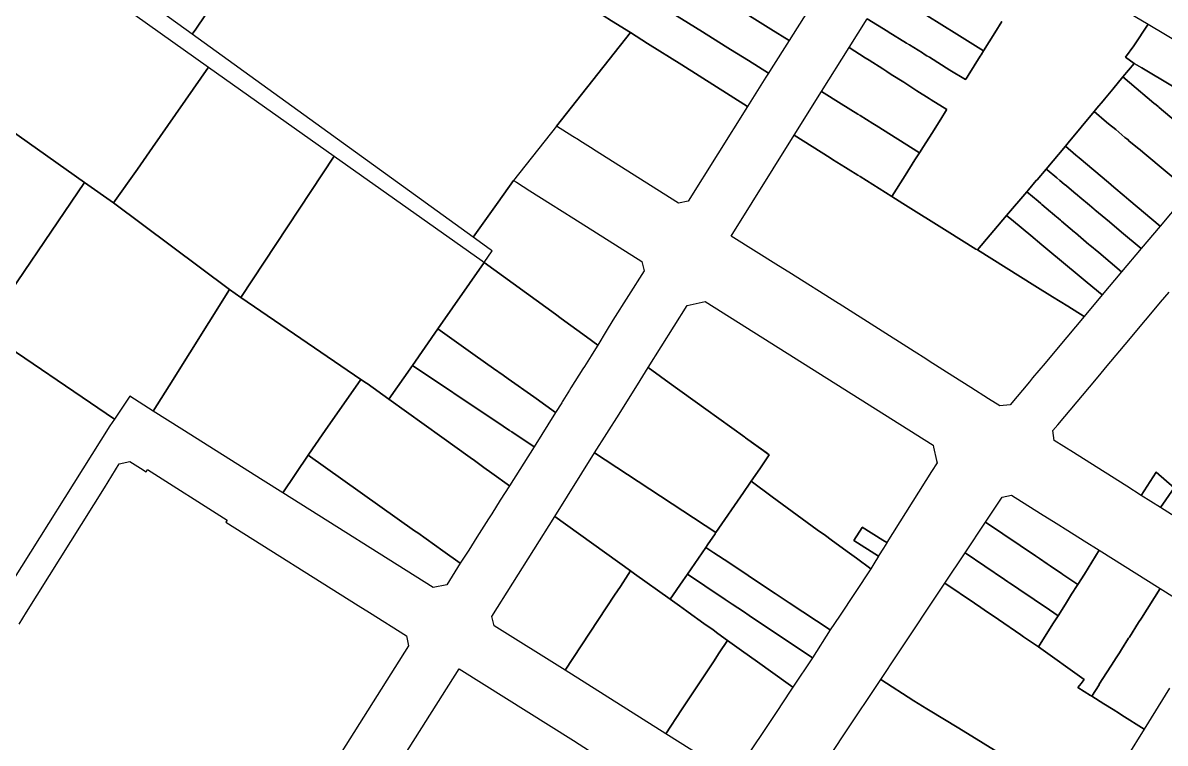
# Model space of a CAD drawing. Header units: metres. Extents: x 3 to 1005126, y 39 to 4383651.
# Drawn here: x 489941.4 to 490189.9, y 4370960.1 to 4371116.8 of the extents above; entities that cross this region are included whole.
import ezdxf

# ---------------------------------------------------------------- set-up
doc = ezdxf.new("R2010")
doc.units = ezdxf.units.M
doc.header["$MEASUREMENT"] = 0
doc.layers.add('TM_Llucmajor', color=7, linetype='Continuous')

msp = doc.modelspace()

# ---------------------------------------------------------------- linework, layer by layer
at = {"layer": 'TM_Llucmajor', "linetype": 'Continuous', "flags": 128}
for points in [[(489951.2, 4371133.83), (489952.07, 4371135.42), (489954.21, 4371138.59), (489966.9, 4371158.45), (489977.18, 4371175.09), (489996.82, 4371162.8), (490000.69, 4371160.38), (490005.53, 4371157.35), (490005.99, 4371157.06), (490004.81, 4371155.01), (489994.39, 4371139), (489985.14, 4371124.58), (489979, 4371115.41), (489978.22, 4371114.32), (489951.2, 4371133.83)], [(489978.22, 4371114.32), (489979, 4371115.41), (489985.14, 4371124.58), (489994.39, 4371139), (490004.81, 4371155.01), (490005.99, 4371157.06), (490026.21, 4371144.41), (490036.21, 4371138.13), (490039.22, 4371135.93), (490043.39, 4371133.54), (490044.57, 4371132.75), (490063.48, 4371121.05), (490067.61, 4371118.36), (490069.4, 4371117.23), (490073.54, 4371114.63), (490061.77, 4371099.77), (490057.44, 4371094.28), (490048.12, 4371082.46), (490044.77, 4371077.78), (490039.3, 4371070.15), (489978.22, 4371114.32)], [(490115.9, 4371125.4), (490115.18, 4371124.26), (490108.04, 4371112.93), (490104.07, 4371115.41), (490100.05, 4371117.93), (490095.87, 4371120.55), (490093.79, 4371121.85), (490093.65, 4371121.94), (490090.26, 4371124.06), (490088.27, 4371125.3), (490086.1, 4371126.66), (490085.66, 4371126.93), (490082.92, 4371128.65), (490078.35, 4371131.51), (490076.59, 4371132.61), (490078.23, 4371135.3), (490079.16, 4371136.84), (490079.49, 4371137.38), (490082.02, 4371141.27), (490084.4, 4371145.08), (490084.72, 4371145.59), (490091.26, 4371141.5), (490116.2, 4371125.88), (490115.9, 4371125.4)], [(489954.74, 4371082.07), (489912.09, 4371112.29), (489931.35, 4371142.91), (489981.78, 4371107.14), (489969.57, 4371089.62), (489966.3, 4371084.96), (489961.08, 4371077.58), (489954.74, 4371082.07)], [(490072.1, 4371125.48), (490074.4, 4371129.14), (490076.59, 4371132.61), (490078.35, 4371131.51), (490082.92, 4371128.65), (490085.66, 4371126.93), (490086.1, 4371126.66), (490088.27, 4371125.3), (490090.26, 4371124.06), (490093.65, 4371121.94), (490093.79, 4371121.85), (490095.87, 4371120.55), (490100.05, 4371117.93), (490104.07, 4371115.41), (490108.04, 4371112.93), (490104.17, 4371106.78), (490103.54, 4371105.78), (490099.19, 4371108.54), (490095.32, 4371110.96), (490094.11, 4371111.71), (490089.2, 4371114.78), (490072.1, 4371125.48)], [(490067.61, 4371118.36), (490069.94, 4371122.05), (490072.1, 4371125.48), (490089.2, 4371114.78), (490094.11, 4371111.71), (490095.32, 4371110.96), (490099.19, 4371108.54), (490103.54, 4371105.78), (490103.01, 4371104.93), (490099.02, 4371098.59), (490084.72, 4371107.59), (490077.24, 4371112.3), (490073.54, 4371114.63), (490069.4, 4371117.23), (490067.61, 4371118.36)], [(490057.44, 4371094.28), (490061.77, 4371099.77), (490073.54, 4371114.63), (490077.24, 4371112.3), (490084.72, 4371107.59), (490099.02, 4371098.59), (490086.06, 4371077.98), (490084.01, 4371077.55), (490065.49, 4371089.22), (490065.4, 4371089.29), (490062.5, 4371091.11), (490062.23, 4371091.29), (490061.02, 4371092.03), (490057.44, 4371094.28)], [(490183.11, 4371107.95), (490181.26, 4371109.32), (490183.02, 4371111.77), (490186.2, 4371116.47), (490198.23, 4371109.31), (490199.8, 4371108.38), (490200.24, 4371108.12), (490203.74, 4371106.03), (490208.12, 4371103.43), (490212.54, 4371100.8), (490206.75, 4371093.92), (490199.21, 4371098.39), (490198.5, 4371098.82), (490198.35, 4371098.91), (490195.81, 4371100.41), (490195.37, 4371100.67), (490193.8, 4371101.6), (490192.71, 4371102.25), (490192.05, 4371102.64), (490191.43, 4371103.01), (490184.82, 4371106.94), (490183.11, 4371107.95)], [(489890.57, 4371078.43), (489906.02, 4371102.74), (489912.09, 4371112.29), (489954.74, 4371082.07), (489932.86, 4371049.88), (489906.01, 4371068), (489890.57, 4371078.43)], [(490122.99, 4371096.9), (490119.4, 4371099.15), (490115.13, 4371101.83), (490121.15, 4371111.38), (490124.63, 4371109.16), (490125.44, 4371108.65), (490128.46, 4371106.72), (490129.32, 4371106.17), (490130.29, 4371105.55), (490133, 4371103.83), (490135.87, 4371102), (490138.54, 4371100.3), (490138.98, 4371100.02), (490142.34, 4371097.88), (490142.29, 4371097.81), (490141.03, 4371095.82), (490139.08, 4371092.72), (490137.26, 4371089.86), (490136.41, 4371088.51), (490126.99, 4371094.4), (490126.3, 4371094.83), (490123.5, 4371096.58), (490122.99, 4371096.9)], [(489961.08, 4371077.58), (489966.3, 4371084.96), (489969.57, 4371089.62), (489981.78, 4371107.14), (490009.08, 4371087.79), (489988.75, 4371057.05), (489986.28, 4371058.73), (489961.08, 4371077.58)], [(490182.12, 4371103.79), (490180.68, 4371105.01), (490183.11, 4371107.95), (490184.82, 4371106.94), (490191.43, 4371103.01), (490192.05, 4371102.64), (490192.71, 4371102.25), (490193.8, 4371101.6), (490195.37, 4371100.67), (490195.81, 4371100.41), (490198.35, 4371098.91), (490198.5, 4371098.82), (490199.21, 4371098.39), (490206.75, 4371093.92), (490201.38, 4371087.53), (490194.38, 4371093.44), (490194, 4371093.76), (490189.07, 4371097.93), (490188.49, 4371098.42), (490188.32, 4371098.56), (490187.9, 4371098.91), (490187.42, 4371099.32), (490182.12, 4371103.79)], [(490117.02, 4371087.38), (490109.18, 4371092.3), (490115.13, 4371101.83), (490119.4, 4371099.15), (490122.99, 4371096.9), (490123.5, 4371096.58), (490126.3, 4371094.83), (490126.99, 4371094.4), (490136.41, 4371088.51), (490135.42, 4371086.93), (490133.29, 4371083.57), (490130.39, 4371078.97), (490123.49, 4371083.32), (490123.04, 4371083.6), (490120.9, 4371084.93), (490120.34, 4371085.29), (490117.52, 4371087.06), (490117.02, 4371087.38)], [(490177.5, 4371082.06), (490171.19, 4371087.39), (490170.46, 4371088), (490168.18, 4371089.93), (490168.79, 4371090.64), (490171.61, 4371094.05), (490174.4, 4371097.44), (490177.12, 4371095.17), (490177.57, 4371094.8), (490179.1, 4371093.53), (490181.12, 4371091.85), (490181.5, 4371091.53), (490181.78, 4371091.3), (490181.98, 4371091.13), (490183.82, 4371089.6), (490184.41, 4371089.11), (490185.01, 4371088.61), (490195.17, 4371080.15), (490188.76, 4371072.54), (490181.94, 4371078.3), (490180.96, 4371079.13), (490178.7, 4371081.04), (490177.5, 4371082.06)], [(490138.53, 4371043.21), (490137.79, 4371043.68), (490135.27, 4371045.28), (490118.91, 4371055.66), (490118.82, 4371055.73), (490107.97, 4371062.5), (490105.78, 4371063.88), (490095.47, 4371070.33), (490109.18, 4371092.3), (490117.02, 4371087.38), (490117.52, 4371087.06), (490120.34, 4371085.29), (490120.9, 4371084.93), (490123.04, 4371083.6), (490123.49, 4371083.32), (490130.39, 4371078.97), (490132.79, 4371077.47), (490142.47, 4371071.45), (490148.68, 4371067.57), (490149.01, 4371067.37), (490161.48, 4371059.59), (490165.34, 4371057.18), (490168.69, 4371055.11), (490172.24, 4371052.89), (490166.59, 4371046.16), (490163.74, 4371042.75), (490161.03, 4371039.53), (490160.32, 4371038.69), (490156.14, 4371033.71), (490153.91, 4371033.44), (490151.46, 4371034.99), (490147.62, 4371037.43), (490143.67, 4371039.94), (490138.53, 4371043.21)], [(490166.28, 4371083.04), (490164.21, 4371084.77), (490163.97, 4371084.97), (490168.18, 4371089.93), (490170.46, 4371088), (490171.19, 4371087.39), (490177.5, 4371082.06), (490178.7, 4371081.04), (490180.96, 4371079.13), (490181.94, 4371078.3), (490188.76, 4371072.54), (490184.67, 4371067.67), (490180.38, 4371071.25), (490177.75, 4371073.45), (490174.59, 4371076.09), (490174.4, 4371076.25), (490173.37, 4371077.11), (490171.29, 4371078.85), (490170.81, 4371079.25), (490169.96, 4371079.96), (490168.37, 4371081.29), (490167.91, 4371081.68), (490166.97, 4371082.46), (490166.28, 4371083.04)], [(489988.75, 4371057.05), (490009.08, 4371087.79), (490041.25, 4371064.98), (490041.69, 4371064.67), (490031.62, 4371050.2), (490026.1, 4371042.27), (490020.98, 4371034.91), (490016.23, 4371038.31), (490016.15, 4371038.36), (490014.89, 4371039.22), (489988.75, 4371057.05)], [(490162.2, 4371077.96), (490160.98, 4371079), (490159.77, 4371080.02), (490160.12, 4371080.44), (490161.83, 4371082.46), (490161.99, 4371082.65), (490163.97, 4371084.97), (490164.21, 4371084.77), (490166.28, 4371083.04), (490166.97, 4371082.46), (490167.91, 4371081.68), (490168.37, 4371081.29), (490169.96, 4371079.96), (490170.81, 4371079.25), (490171.29, 4371078.85), (490173.37, 4371077.11), (490174.4, 4371076.25), (490174.59, 4371076.09), (490177.75, 4371073.45), (490180.38, 4371071.25), (490184.67, 4371067.67), (490180.39, 4371062.58), (490175.43, 4371066.78), (490173.5, 4371068.41), (490173.29, 4371068.58), (490170.35, 4371071.07), (490170.15, 4371071.23), (490167.33, 4371073.62), (490167.06, 4371073.85), (490166.59, 4371074.25), (490165.85, 4371074.88), (490165.28, 4371075.37), (490164.94, 4371075.66), (490163.04, 4371077.25), (490162.79, 4371077.46), (490162.2, 4371077.96)], [(489932.86, 4371049.88), (489954.74, 4371082.07), (489961.08, 4371077.58), (489986.28, 4371058.73), (489973.2, 4371037.84), (489969.74, 4371032.33), (489964.6, 4371035.59), (489961.27, 4371030.57), (489932.86, 4371049.88)], [(490039.3, 4371070.15), (490044.77, 4371077.78), (490048.12, 4371082.46), (490048.72, 4371082.08), (490051.67, 4371080.23), (490056.14, 4371077.39), (490061.21, 4371074.2), (490076.04, 4371064.82), (490076.5, 4371062.81), (490069.74, 4371052.06), (490068.26, 4371049.7), (490066.45, 4371046.68), (490063.95, 4371048.5), (490058.45, 4371052.49), (490057.24, 4371053.37), (490041.69, 4371064.67), (490043.42, 4371067.16), (490043.02, 4371067.45), (490039.3, 4371070.15)], [(490156.85, 4371073.64), (490155.38, 4371074.86), (490159.77, 4371080.02), (490160.98, 4371079), (490162.2, 4371077.96), (490162.79, 4371077.46), (490163.04, 4371077.25), (490164.94, 4371075.66), (490165.28, 4371075.37), (490165.85, 4371074.88), (490166.59, 4371074.25), (490167.06, 4371073.85), (490167.33, 4371073.62), (490170.15, 4371071.23), (490170.35, 4371071.07), (490173.29, 4371068.58), (490173.5, 4371068.41), (490175.43, 4371066.78), (490180.39, 4371062.58), (490176.17, 4371057.57), (490172.93, 4371060.26), (490169.86, 4371062.82), (490169.05, 4371063.49), (490163.05, 4371068.49), (490160.63, 4371070.5), (490156.85, 4371073.64)], [(489868.72, 4371043.08), (489890.57, 4371078.43), (489906.01, 4371068), (489932.86, 4371049.88), (489961.27, 4371030.57), (489960.29, 4371029.08), (489937.14, 4370992.31), (489906.01, 4371015.41), (489868.72, 4371043.08)], [(490161.48, 4371059.59), (490149.01, 4371067.37), (490155.38, 4371074.86), (490156.85, 4371073.64), (490160.63, 4371070.5), (490163.05, 4371068.49), (490169.05, 4371063.49), (490169.86, 4371062.82), (490172.93, 4371060.26), (490176.17, 4371057.57), (490172.24, 4371052.89), (490168.69, 4371055.11), (490165.34, 4371057.18), (490161.48, 4371059.59)], [(490031.62, 4371050.2), (490041.69, 4371064.67), (490057.24, 4371053.37), (490058.45, 4371052.49), (490063.95, 4371048.5), (490066.45, 4371046.68), (490065.23, 4371044.73), (490064.97, 4371044.33), (490063.53, 4371042.02), (490063.21, 4371041.51), (490060.6, 4371037.36), (490060.28, 4371036.86), (490058.85, 4371034.57), (490058.68, 4371034.3), (490058.58, 4371034.15), (490057.25, 4371032.03), (490053.03, 4371035.03), (490052.52, 4371035.39), (490046.97, 4371039.32), (490045.83, 4371040.13), (490043.75, 4371041.6), (490039.74, 4371044.44), (490031.62, 4371050.2)], [(489997.92, 4371014.56), (489993.64, 4371017.26), (489975.97, 4371028.38), (489969.74, 4371032.33), (489973.2, 4371037.84), (489986.28, 4371058.73), (489988.75, 4371057.05), (490014.89, 4371039.22), (490007.15, 4371028.11), (490004.38, 4371024.14), (490003.43, 4371022.77), (489997.92, 4371014.56)], [(490098.43, 4371026.63), (490089.94, 4371032.75), (490081.96, 4371038.5), (490080.1, 4371039.84), (490077.42, 4371041.78), (490085.9, 4371055.27), (490089.76, 4371056.15), (490139.37, 4371024.92), (490139.48, 4371024.46), (490140.13, 4371021.54), (490140.24, 4371021.07), (490139.03, 4371019.15), (490129.31, 4371003.74), (490128.46, 4371004.27), (490123.98, 4371007.07), (490123.94, 4371007.02), (490122.14, 4371004.15), (490127.49, 4371000.76), (490126.49, 4370999.11), (490125.83, 4370998.02), (490122.68, 4371000.32), (490120.68, 4371001.78), (490120.67, 4371001.79), (490117.18, 4371004.35), (490115.97, 4371005.23), (490114.19, 4371006.53), (490104.4, 4371013.69), (490099.8, 4371017.05), (490101.66, 4371019.75), (490103.75, 4371022.8), (490103.07, 4371023.29), (490100.33, 4371025.26), (490098.6, 4371026.51), (490098.43, 4371026.63)], [(490026.1, 4371042.27), (490031.62, 4371050.2), (490039.74, 4371044.44), (490043.75, 4371041.6), (490045.83, 4371040.13), (490046.97, 4371039.32), (490052.52, 4371035.39), (490053.03, 4371035.03), (490057.25, 4371032.03), (490052.56, 4371024.56), (490047.74, 4371027.79), (490047.24, 4371028.12), (490045.88, 4371029.03), (490045.75, 4371029.12), (490043.92, 4371030.34), (490026.1, 4371042.27)], [(490020.98, 4371034.91), (490026.1, 4371042.27), (490043.92, 4371030.34), (490045.75, 4371029.12), (490045.88, 4371029.03), (490047.24, 4371028.12), (490047.74, 4371027.79), (490052.56, 4371024.56), (490047.23, 4371016.07), (490043.39, 4371018.82), (490041.64, 4371020.08), (490039.58, 4371021.56), (490038.67, 4371022.21), (490032.5, 4371026.64), (490020.98, 4371034.91)], [(490092.12, 4371005.9), (490065.75, 4371023.21), (490071.07, 4371031.67), (490075.68, 4371039), (490077.42, 4371041.78), (490081.96, 4371038.5), (490089.94, 4371032.75), (490098.43, 4371026.63), (490098.6, 4371026.51), (490103.75, 4371022.8), (490101.66, 4371019.75), (490099.8, 4371017.05), (490099.49, 4371016.61), (490098.11, 4371014.6), (490092.12, 4371005.9)], [(490003.43, 4371022.77), (490004.38, 4371024.14), (490007.15, 4371028.11), (490014.89, 4371039.22), (490016.15, 4371038.36), (490016.23, 4371038.31), (490020.98, 4371034.91), (490032.5, 4371026.64), (490038.67, 4371022.21), (490039.58, 4371021.56), (490041.64, 4371020.08), (490043.39, 4371018.82), (490047.23, 4371016.07), (490045.23, 4371012.93), (490043.37, 4371010), (490042.68, 4371008.91), (490040.14, 4371004.91), (490038.35, 4371002.09), (490036.52, 4370999.22), (490032.74, 4371001.91), (490027.25, 4371005.82), (490026.58, 4371006.3), (490003.43, 4371022.77)], [(490030.62, 4370993.97), (489997.92, 4371014.56), (490003.43, 4371022.77), (490026.58, 4371006.3), (490027.25, 4371005.82), (490032.74, 4371001.91), (490036.52, 4370999.22), (490033.57, 4370994.56), (490030.62, 4370993.97)], [(490073.57, 4370997.57), (490057.06, 4371009.4), (490065.75, 4371023.21), (490092.12, 4371005.9), (490091.96, 4371005.66), (490090.27, 4371003.2), (490089.91, 4371002.67), (490085.94, 4370996.89), (490084.91, 4370995.39), (490082.17, 4370991.41), (490074.42, 4370996.96), (490073.57, 4370997.57)], [(490188.83, 4371011.34), (490184.65, 4371013.99), (490187.87, 4371019.03), (490191.81, 4371015.64), (490188.83, 4371011.34)], [(490091.66, 4371001.51), (490089.91, 4371002.67), (490090.27, 4371003.2), (490091.96, 4371005.66), (490092.12, 4371005.9), (490098.11, 4371014.6), (490099.49, 4371016.61), (490099.8, 4371017.05), (490104.4, 4371013.69), (490114.19, 4371006.53), (490115.97, 4371005.23), (490117.18, 4371004.35), (490120.68, 4371001.78), (490122.68, 4371000.32), (490125.83, 4370998.02), (490118.99, 4370987.72), (490117, 4370984.72), (490108.09, 4370990.63), (490105, 4370992.67), (490103.34, 4370993.77), (490094.91, 4370999.36), (490091.66, 4371001.51)], [(490193.61, 4371008.31), (490188.83, 4371011.34), (490191.81, 4371015.64), (490195.98, 4371012.06), (490196.14, 4371011.92), (490193.61, 4371008.31)], [(490158.33, 4371003.06), (490150.76, 4371008.17), (490154.39, 4371013.62), (490156.44, 4371014.05), (490162.75, 4371010.08), (490166.14, 4371007.95), (490168.7, 4371006.34), (490172.22, 4371004.13), (490175.52, 4371002.05), (490172.28, 4370996.88), (490170.85, 4370994.6), (490167.61, 4370996.8), (490167.25, 4370997.04), (490166.02, 4370997.87), (490164.82, 4370998.68), (490164.17, 4370999.12), (490162.52, 4371000.23), (490161.65, 4371000.82), (490158.33, 4371003.06)], [(490059.3, 4370975.95), (490043.87, 4370985.62), (490043.4, 4370987.67), (490057.06, 4371009.4), (490073.57, 4370997.57), (490073.03, 4370996.75), (490071.35, 4370994.2), (490070.1, 4370992.31), (490059.3, 4370975.95)], [(490154.91, 4370995.69), (490146.32, 4371001.49), (490150.76, 4371008.17), (490158.33, 4371003.06), (490161.65, 4371000.82), (490162.52, 4371000.23), (490164.17, 4370999.12), (490164.82, 4370998.68), (490166.02, 4370997.87), (490167.25, 4370997.04), (490167.61, 4370996.8), (490170.85, 4370994.6), (490170.7, 4370994.37), (490169.52, 4370992.5), (490168.16, 4370990.34), (490166.57, 4370987.82), (490164.7, 4370989.08), (490158.03, 4370993.58), (490157.1, 4370994.21), (490156.04, 4370994.93), (490155.66, 4370995.18), (490154.91, 4370995.69)], [(490127.49, 4371000.76), (490122.14, 4371004.15), (490123.94, 4371007.02), (490123.98, 4371007.07), (490128.46, 4371004.27), (490129.31, 4371003.74), (490129.28, 4371003.69), (490128.57, 4371002.53), (490127.53, 4371000.82), (490127.49, 4371000.76)], [(490089.73, 4370994.35), (490085.94, 4370996.89), (490089.91, 4371002.67), (490091.66, 4371001.51), (490094.91, 4370999.36), (490103.34, 4370993.77), (490105, 4370992.67), (490108.09, 4370990.63), (490117, 4370984.72), (490113.15, 4370978.65), (490099.39, 4370987.88), (490098.15, 4370988.71), (490095.7, 4370990.35), (490094.16, 4370991.38), (490089.73, 4370994.35)], [(490150.47, 4370989.12), (490149.78, 4370989.59), (490148.38, 4370990.55), (490141.95, 4370994.93), (490146.32, 4371001.49), (490154.91, 4370995.69), (490155.66, 4370995.18), (490156.04, 4370994.93), (490157.1, 4370994.21), (490158.03, 4370993.58), (490164.7, 4370989.08), (490166.57, 4370987.82), (490165.45, 4370986.04), (490162.31, 4370981.05), (490159.08, 4370983.25), (490158.49, 4370983.65), (490153.58, 4370987), (490150.47, 4370989.12)], [(490173.9, 4370970.32), (490173.64, 4370970.49), (490170.89, 4370972.22), (490171.62, 4370973.08), (490172.26, 4370973.93), (490162.31, 4370981.05), (490165.45, 4370986.04), (490166.57, 4370987.82), (490168.16, 4370990.34), (490169.52, 4370992.5), (490170.7, 4370994.37), (490170.85, 4370994.6), (490172.28, 4370996.88), (490175.52, 4371002.05), (490188.77, 4370993.72), (490184.68, 4370987.29), (490184.09, 4370986.36), (490182.07, 4370983.18), (490181.91, 4370982.93), (490181.33, 4370982.02), (490180.94, 4370981.41), (490180.35, 4370980.47), (490179.91, 4370979.78), (490179.08, 4370978.47), (490178.84, 4370978.09), (490175.54, 4370972.9), (490175.48, 4370972.81), (490173.9, 4370970.32)], [(490081.23, 4370962.15), (490059.3, 4370975.95), (490070.1, 4370992.31), (490071.35, 4370994.2), (490073.03, 4370996.75), (490073.57, 4370997.57), (490074.42, 4370996.96), (490082.17, 4370991.41), (490084.23, 4370989.94), (490085.77, 4370988.83), (490086.12, 4370988.58), (490089.52, 4370986.15), (490091.51, 4370984.72), (490092.58, 4370983.95), (490094.67, 4370982.46), (490092.87, 4370979.74), (490091.58, 4370977.79), (490084.68, 4370967.36), (490081.23, 4370962.15)], [(490084.23, 4370989.94), (490082.17, 4370991.41), (490084.91, 4370995.39), (490085.94, 4370996.89), (490089.73, 4370994.35), (490094.16, 4370991.38), (490095.7, 4370990.35), (490098.15, 4370988.71), (490099.39, 4370987.88), (490113.15, 4370978.65), (490108.89, 4370972.27), (490103.52, 4370976.11), (490102.22, 4370977.05), (490101.17, 4370977.8), (490097.73, 4370980.27), (490094.67, 4370982.46), (490092.58, 4370983.95), (490091.51, 4370984.72), (490089.52, 4370986.15), (490086.12, 4370988.58), (490085.77, 4370988.83), (490084.23, 4370989.94)], [(490089.42, 4370956.99), (490081.23, 4370962.15), (490084.68, 4370967.36), (490091.58, 4370977.79), (490092.87, 4370979.74), (490094.67, 4370982.46), (490097.73, 4370980.27), (490101.17, 4370977.8), (490102.22, 4370977.05), (490103.52, 4370976.11), (490108.89, 4370972.27), (490106.35, 4370968.46), (490105.8, 4370967.64), (490096.74, 4370954.06), (490094.65, 4370953.7), (490091.37, 4370955.77), (490089.42, 4370956.99)], [(490064.62, 4370958.44), (490086.32, 4370944.83), (490087.33, 4370939.87), (490086.65, 4370938.81), (490043.87, 4370875.15), (490041.62, 4370871.67), (490014.31, 4370830.52), (490012.88, 4370828.54), (490010.89, 4370827.69), (490007.38, 4370828.29), (489951.4, 4370838.05), (489950.19, 4370840.28), (489990.33, 4370903.7), (489992.44, 4370907.04), (490015.58, 4370943.61), (490016.74, 4370945.44), (490036.25, 4370976.28), (490061.12, 4370960.69), (490064.62, 4370958.44)]]:
    msp.add_lwpolyline(points, close=True, dxfattribs=at)
for points in [[(490162.7, 4371130.36), (490186.2, 4371116.47), (490183.02, 4371111.77), (490181.26, 4371109.32), (490183.11, 4371107.95), (490180.68, 4371105.01), (490178.46, 4371102.33), (490176.66, 4371100.17), (490176.35, 4371099.79), (490175.03, 4371098.2), (490174.4, 4371097.44), (490171.61, 4371094.05), (490168.79, 4371090.64), (490168.18, 4371089.93), (490163.97, 4371084.97), (490161.99, 4371082.65), (490161.83, 4371082.46), (490160.12, 4371080.44), (490159.77, 4371080.02), (490155.38, 4371074.86), (490149.01, 4371067.37), (490148.68, 4371067.57), (490142.47, 4371071.45), (490132.79, 4371077.47), (490130.39, 4371078.97), (490133.29, 4371083.57), (490135.42, 4371086.93), (490136.41, 4371088.51), (490137.26, 4371089.86), (490139.08, 4371092.72), (490141.03, 4371095.82), (490142.29, 4371097.81), (490142.34, 4371097.88), (490138.98, 4371100.02), (490138.54, 4371100.3), (490135.87, 4371102), (490133, 4371103.83), (490130.29, 4371105.55), (490129.32, 4371106.17), (490128.46, 4371106.72), (490125.44, 4371108.65), (490124.63, 4371109.16), (490124.63, 4371109.16), (490121.15, 4371111.38), (490125.07, 4371117.61), (490129.52, 4371114.86), (490129.61, 4371114.8), (490133.58, 4371112.35), (490134.1, 4371112.03), (490134.24, 4371111.94), (490137.06, 4371110.2), (490137.42, 4371109.98), (490138.04, 4371109.59), (490138.56, 4371109.27), (490143.04, 4371106.5), (490146.43, 4371104.41), (490146.78, 4371104.96), (490146.99, 4371105.3), (490149.63, 4371109.5), (490149.83, 4371109.83), (490150.36, 4371110.68), (490152.81, 4371114.59), (490154.34, 4371117.03)], [(490138.05, 4371118.36), (490141.29, 4371116.34), (490144.53, 4371114.32), (490150.36, 4371110.68), (490149.83, 4371109.83), (490149.63, 4371109.5), (490146.99, 4371105.3), (490146.78, 4371104.96), (490146.43, 4371104.41), (490143.04, 4371106.5), (490138.56, 4371109.27), (490138.04, 4371109.59), (490137.42, 4371109.98), (490137.06, 4371110.2), (490134.24, 4371111.94), (490134.1, 4371112.03), (490133.58, 4371112.35), (490129.61, 4371114.8), (490129.61, 4371114.8), (490129.52, 4371114.86), (490125.07, 4371117.61)], [(490154.34, 4371117.03), (490152.81, 4371114.59), (490150.36, 4371110.68), (490144.53, 4371114.32), (490141.29, 4371116.34), (490138.05, 4371118.36)], [(490195.17, 4371080.15), (490185.01, 4371088.61), (490184.41, 4371089.11), (490183.82, 4371089.6), (490181.98, 4371091.13), (490181.78, 4371091.3), (490181.5, 4371091.53), (490181.12, 4371091.85), (490179.1, 4371093.53), (490177.57, 4371094.8), (490177.12, 4371095.17), (490177.12, 4371095.17), (490174.4, 4371097.44), (490175.03, 4371098.2), (490176.35, 4371099.79), (490176.66, 4371100.17), (490178.46, 4371102.33), (490180.68, 4371105.01), (490182.12, 4371103.79), (490187.42, 4371099.32), (490187.9, 4371098.91), (490188.32, 4371098.56), (490188.49, 4371098.42), (490189.07, 4371097.93), (490194, 4371093.76)], [(490191.81, 4371015.64), (490187.87, 4371019.03), (490184.65, 4371013.99), (490181.52, 4371015.97), (490176.83, 4371018.94), (490173.45, 4371021.08), (490169.92, 4371023.32), (490165.75, 4371025.96), (490165.43, 4371028.08), (490166.5, 4371029.35), (490173.37, 4371037.54), (490175.62, 4371040.22), (490176.91, 4371041.75), (490182.31, 4371048.19), (490185.14, 4371051.57), (490186.04, 4371052.63), (490188.87, 4371056.01), (490190.72, 4371058.22)], [(489940.52, 4370985.97), (489942.17, 4370988.61), (489959.11, 4371015.66), (489962.34, 4371020.82), (489964.61, 4371021.37), (489966.92, 4371019.89), (489968.17, 4371019.09), (489968.51, 4371019.63), (489985.79, 4371008.57), (489985.53, 4371008.16), (490014.31, 4370990.05), (490016.79, 4370988.49), (490024.79, 4370983.45), (490025.24, 4370981.29), (490008.63, 4370954.97)], [(490166.18, 4370950.31), (490144.99, 4370963.37), (490138.35, 4370967.38), (490138, 4370967.6), (490135.21, 4370969.34), (490127.99, 4370973.96), (490131.56, 4370979.32), (490141.95, 4370994.93), (490148.38, 4370990.55), (490149.78, 4370989.59), (490150.47, 4370989.12), (490153.58, 4370987), (490158.49, 4370983.65), (490159.08, 4370983.25), (490162.31, 4370981.05), (490172.26, 4370973.93), (490171.62, 4370973.08), (490170.89, 4370972.22), (490173.64, 4370970.49), (490173.9, 4370970.32), (490176.53, 4370968.67), (490178.52, 4370967.42), (490179.93, 4370966.53), (490180.46, 4370966.2), (490185.28, 4370963.16), (490174.21, 4370945.28)], [(490190.79, 4370972.06), (490185.28, 4370963.16), (490180.46, 4370966.2), (490179.93, 4370966.53), (490178.52, 4370967.42), (490176.53, 4370968.67), (490176.53, 4370968.67), (490173.9, 4370970.32), (490175.48, 4370972.81), (490175.54, 4370972.9), (490178.84, 4370978.09), (490179.08, 4370978.47), (490179.91, 4370979.78), (490180.35, 4370980.47), (490180.94, 4370981.41), (490181.33, 4370982.02), (490181.91, 4370982.93), (490182.07, 4370983.18), (490184.09, 4370986.36), (490184.68, 4370987.29), (490188.77, 4370993.72), (490198.69, 4370987.48)], [(490115.15, 4370954.68), (490120.26, 4370962.36), (490127.99, 4370973.96), (490135.21, 4370969.34), (490138, 4370967.6), (490138.35, 4370967.38), (490144.99, 4370963.37), (490166.18, 4370950.31)]]:
    msp.add_lwpolyline(points, dxfattribs=at)

doc.saveas('drawing.dxf')
